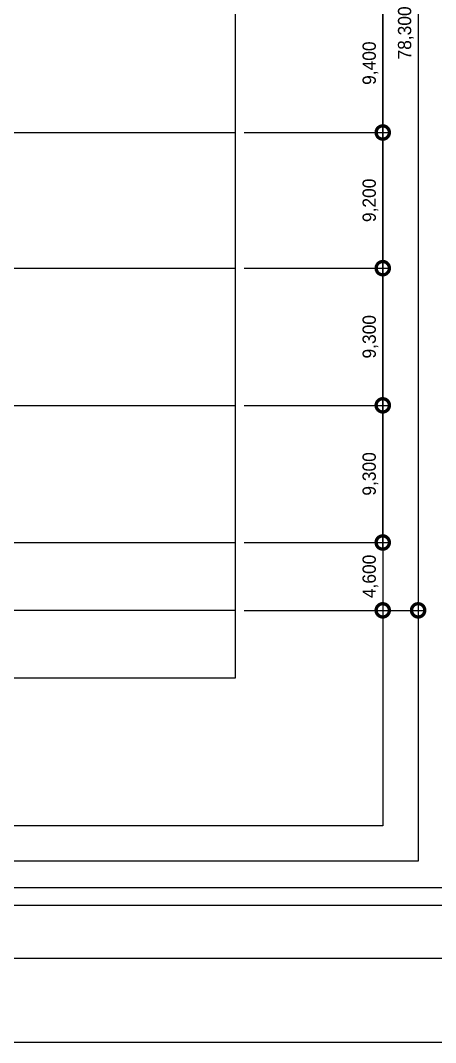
# Model space of a CAD drawing. Header units: millimetres. Extents: x -1318 to 252300, y 0 to 178200.
# Drawn here: x 185125 to 213281, y 0 to 69303 of the extents above; entities that cross this region are included whole.
import ezdxf

# ---------------------------------------------------------------- set-up
doc = ezdxf.new("R2010")
doc.units = ezdxf.units.MM
doc.header["$LTSCALE"] = 300
doc.header["$PDSIZE"] = -1
doc.layers.add('A-CEN_axis', color=12, linetype='Continuous')
doc.layers.add('A-DIM', color=7, linetype='Continuous')
doc.layers.add('NOPLOT', color=191, linetype='Continuous', plot=False)
doc.layers.add('기둥부호', color=171, linetype='Continuous', plot=False)
doc.styles.add('Gdim', font='Dotum.ttf')
doc.dimstyles.new('Gdim300', dxfattribs={"dimscale": 300, "dimtxt": 3, "dimasz": 6, "dimexe": 1.5, "dimexo": 2, "dimgap": 1, "dimtad": 1, "dimdec": 0, "dimzin": 0, "dimdsep": 46, "dimlunit": 6, "dimtxsty": 'Gdim', "dimblk": 'DOTSMALL', "dimblk1": 'DOTSMALL', "dimblk2": 'DOTSMALL', "dimcen": 1.5, "dimdle": 1.5, "dimclrd": 1, "dimclre": 1, "dimclrt": 256, "dimazin": 0, "dimtfac": 1, "dimtdec": 0, "dimtix": 1, "dimtmove": 2, "dimatfit": 3, "dimldrblk": 'DOTSMALL', "dimfxl": 0, "dimtolj": 1, "dimtzin": 0, "dimlwd": -1, "dimlwe": -1, "dimarcsym": 0})

# ---------------------------------------------------------------- blocks, each defined once
blk = doc.blocks.new('A$Cd589e0f6')
at = {"layer": 'NOPLOT'}
for points in [[(9900, -5700), (218700, -5700), (218700, -172500), (9900, -172500)], [(13500, -9300), (215100, -9300), (215100, -168900), (13500, -168900)], [(14700, -10500), (213900, -10500), (213900, -167700), (14700, -167700)], [(16500, -12300), (212100, -12300), (212100, -165900), (16500, -165900)], [(18900, -14700), (209700, -14700), (209700, -163500), (18900, -163500)], [(28900, -24700), (199700, -24700), (199700, -153500), (28900, -153500)]]:
    blk.add_lwpolyline(points, close=True, dxfattribs=at)
blk = doc.blocks.new('_DotSmall')
at = {"color": 0, "linetype": 'ByBlock', "const_width": 0.5}
blk.add_lwpolyline([(-0.0625, 0, 1), (0.0625, 0, 1)], format="xyb", close=True, dxfattribs=at)
blk = doc.blocks.new('*D302')
at = {"layer": 'A-DIM', "color": 1, "transparency": 16777216}
for p, q in [((149946, -77500), (159796, -77500)), ((159346, -87350), (159346, -77050)), ((149946, -86900), (159796, -86900))]:
    blk.add_line(p, q, dxfattribs=at)
at = {"layer": 'Defpoints', "color": 0, "transparency": 16777216}
for p in [(149346, -77500), (159346, -77500), (149346, -86900)]:
    blk.add_point(p, dxfattribs=at)
at = {"layer": 'A-DIM', "color": 1, "transparency": 16777216, "xscale": 1800, "yscale": 1800, "zscale": 1800}
for p, rotation in [((159346, -77500), 90), ((159346, -86900), 270)]:
    blk.add_blockref('_DotSmall', p, dxfattribs=dict(at, rotation=rotation))
at = {"layer": 'A-DIM', "color": 3, "transparency": 16777216, "insert": (158509, -82200), "char_height": 900, "attachment_point": 5, "rotation": 90, "style": 'Gdim'}
blk.add_mtext('\\A1;9,400', dxfattribs=at)
blk = doc.blocks.new('*D322')
at = {"layer": 'A-DIM', "color": 1, "transparency": 16777216}
for p, q in [((159344, -114250), (159344, -119750)), ((149946, -114700), (159794, -114700)), ((149945, -119300), (159794, -119300))]:
    blk.add_line(p, q, dxfattribs=at)
at = {"layer": 'Defpoints', "color": 0, "transparency": 16777216}
for p in [(149346, -114700), (149345, -119300), (159344, -119300)]:
    blk.add_point(p, dxfattribs=at)
at = {"layer": 'A-DIM', "color": 1, "transparency": 16777216, "xscale": 1800, "yscale": 1800, "zscale": 1800}
for p, rotation in [((159344, -114700), 90), ((159344, -119300), 270)]:
    blk.add_blockref('_DotSmall', p, dxfattribs=dict(at, rotation=rotation))
at = {"layer": 'A-DIM', "color": 3, "transparency": 16777216, "insert": (158507, -117000), "char_height": 900, "attachment_point": 5, "rotation": 90, "style": 'Gdim'}
blk.add_mtext('\\A1;4,600', dxfattribs=at)
blk = doc.blocks.new('*D344')
at = {"layer": 'A-DIM', "color": 1, "transparency": 16777216}
for p, q in [((161746, -40550), (161746, -119750)), ((149946, -41000), (162196, -41000)), ((149946, -119300), (162196, -119300))]:
    blk.add_line(p, q, dxfattribs=at)
at = {"layer": 'Defpoints', "color": 0, "transparency": 16777216}
for p in [(149346, -41000), (149346, -119300), (161746, -119300)]:
    blk.add_point(p, dxfattribs=at)
at = {"layer": 'A-DIM', "color": 1, "transparency": 16777216, "xscale": 1800, "yscale": 1800, "zscale": 1800}
for p, rotation in [((161746, -41000), 90), ((161746, -119300), 270)]:
    blk.add_blockref('_DotSmall', p, dxfattribs=dict(at, rotation=rotation))
at = {"layer": 'A-DIM', "color": 3, "transparency": 16777216, "insert": (160909, -80150), "char_height": 900, "attachment_point": 5, "rotation": 90, "style": 'Gdim'}
blk.add_mtext('\\A1;78,300', dxfattribs=at)
blk = doc.blocks.new('*D345')
at = {"layer": 'A-DIM', "color": 1, "transparency": 16777216}
for p, q in [((159344, -115150), (159344, -104950)), ((149944, -105400), (159794, -105400)), ((149946, -114700), (159794, -114700))]:
    blk.add_line(p, q, dxfattribs=at)
at = {"layer": 'Defpoints', "color": 0, "transparency": 16777216}
for p in [(149344, -105400), (159344, -105400), (149346, -114700)]:
    blk.add_point(p, dxfattribs=at)
at = {"layer": 'A-DIM', "color": 1, "transparency": 16777216, "xscale": 1800, "yscale": 1800, "zscale": 1800}
for p, rotation in [((159344, -105400), 90), ((159344, -114700), 270)]:
    blk.add_blockref('_DotSmall', p, dxfattribs=dict(at, rotation=rotation))
at = {"layer": 'A-DIM', "color": 3, "transparency": 16777216, "insert": (158507, -110050), "char_height": 900, "attachment_point": 5, "rotation": 90, "style": 'Gdim'}
blk.add_mtext('\\A1;9,300', dxfattribs=at)
blk = doc.blocks.new('*D346')
at = {"layer": 'A-DIM', "color": 1, "transparency": 16777216}
for p, q in [((149949, -96100), (159796, -96100)), ((159346, -105850), (159346, -95650)), ((149946, -105400), (159796, -105400))]:
    blk.add_line(p, q, dxfattribs=at)
at = {"layer": 'Defpoints', "color": 0, "transparency": 16777216}
for p in [(149349, -96100), (159346, -96100), (149346, -105400)]:
    blk.add_point(p, dxfattribs=at)
at = {"layer": 'A-DIM', "color": 1, "transparency": 16777216, "xscale": 1800, "yscale": 1800, "zscale": 1800}
for p, rotation in [((159346, -96100), 90), ((159346, -105400), 270)]:
    blk.add_blockref('_DotSmall', p, dxfattribs=dict(at, rotation=rotation))
at = {"layer": 'A-DIM', "color": 3, "transparency": 16777216, "insert": (158509, -100750), "char_height": 900, "attachment_point": 5, "rotation": 90, "style": 'Gdim'}
blk.add_mtext('\\A1;9,300', dxfattribs=at)
blk = doc.blocks.new('*D347')
at = {"layer": 'A-DIM', "color": 1, "transparency": 16777216}
for p, q in [((159346, -96550), (159346, -86450)), ((149946, -86900), (159796, -86900)), ((149946, -96100), (159796, -96100))]:
    blk.add_line(p, q, dxfattribs=at)
at = {"layer": 'Defpoints', "color": 0, "transparency": 16777216}
for p in [(149346, -86900), (159346, -86900), (149346, -96100)]:
    blk.add_point(p, dxfattribs=at)
at = {"layer": 'A-DIM', "color": 1, "transparency": 16777216, "xscale": 1800, "yscale": 1800, "zscale": 1800}
for p, rotation in [((159346, -86900), 90), ((159346, -96100), 270)]:
    blk.add_blockref('_DotSmall', p, dxfattribs=dict(at, rotation=rotation))
at = {"layer": 'A-DIM', "color": 3, "transparency": 16777216, "insert": (158509, -91500), "char_height": 900, "attachment_point": 5, "rotation": 90, "style": 'Gdim'}
blk.add_mtext('\\A1;9,200', dxfattribs=at)
blk = doc.blocks.new('grid-noplot-update')
at = {"layer": 'A-CEN_axis'}
for p, q in [((91124.9, -86900), (149346.4, -86900)), ((91124.9, -96100), (149346.4, -96100)), ((91124.9, -105400), (149346.4, -105400)), ((91124.9, -114700), (149346.4, -114700)), ((149346.4, -119300), (91124.9, -119300))]:
    blk.add_line(p, q, dxfattribs=at)
at = {"layer": 'A-DIM'}
for base, p1, p2, angle, picture, middle in [((161746.4, -119300), (149346.4, -41000), (149346.4, -119300), 90, '*D344', (160909.1, -80150)), ((159346.4, -77500), (149346.4, -86900), (149346.4, -77500), 90, '*D302', (158509.1, -82200)), ((159346.4, -86900), (149346.4, -96100), (149346.4, -86900), 90, '*D347', (158509.1, -91500)), ((159346.4, -96100), (149346.4, -105400), (149348.8, -96100), 90, '*D346', (158509.1, -100750)), ((159344.1, -105400), (149346.4, -114700), (149344.1, -105400), 90, '*D345', (158506.8, -110050)), ((159344.1, -119300), (149346.4, -114700), (149345.3, -119300), 270, '*D322', (158506.8, -117000))]:
    dim = blk.add_linear_dim(base=base, p1=p1, p2=p2, angle=angle, dimstyle='Gdim300', override={"dimtxsty": 'Gdim', "dimclrt": 3}, dxfattribs=at)
    dim.commit()
    dim.dimension.update_dxf_attribs({"geometry": picture, "text_midpoint": middle})

msp = doc.modelspace()

# ---------------------------------------------------------------- linework, layer by layer
at = {"layer": 'NOPLOT'}
msp.add_lwpolyline([(0, 178200), (252300, 178200), (252300, 0), (0, 0)], close=True, dxfattribs=at)

# ---------------------------------------------------------------- block references
at = {"layer": 'A-DIM'}
msp.add_blockref('grid-noplot-update', (50354, 148605), dxfattribs=at)
at = {"layer": '기둥부호'}
msp.add_blockref('A$Cd589e0f6', (0, 178200), dxfattribs=at)

doc.saveas('drawing.dxf')
